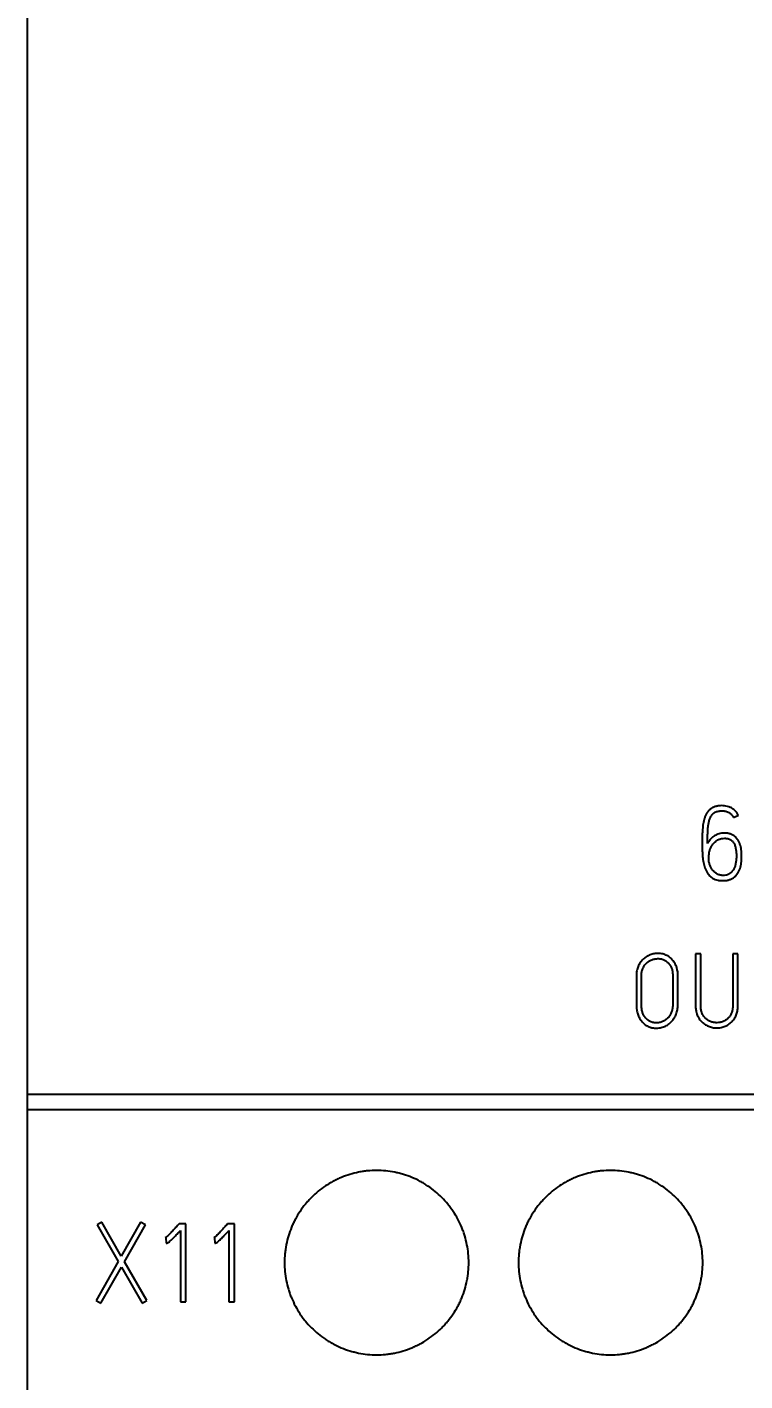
# Model space of a CAD drawing. Extents: x 0 to 420, y 0 to 297.
# Drawn here: x 109.27 to 124.86, y 158.27 to 187.65 of the extents above; entities that cross this region are included whole.
import ezdxf

# ---------------------------------------------------------------- set-up
doc = ezdxf.new("R2010")
doc.units = 0
doc.header["$LTSCALE"] = 23.1
for name, color, linetype in [('10000_FRONT', 7, 'CONTINUOUS'), ('10100_DIM_FRONT', 7, 'CONTINUOUS'), ('10500_FRONT_LABELING', 7, 'CONTINUOUS')]:
    doc.layers.add(name, color=color, linetype=linetype)
doc.styles.get("Standard").update_dxf_attribs({"font": 'txt', "width": 0.8})
doc.dimstyles.new('DIMSTYLE_1', dxfattribs={"dimtxt": 3.5, "dimasz": 3.5, "dimexe": 0.18, "dimexo": 0.0625, "dimgap": 0.09, "dimtad": 1, "dimtxsty": 'STANDARD', "dimcen": 0.09, "dimazin": 3, "dimtp": 0.05, "dimtm": 0.05, "dimtfac": 1, "dimtofl": 0, "dimtmove": 0, "dimatfit": 3, "dimtolj": 1})

# ---------------------------------------------------------------- blocks, each defined once
blk = doc.blocks.new('*D0')
at = {"layer": '10100_DIM_FRONT', "linetype": 'CONTINUOUS'}
for p, q in [((109.270844, 186.639203), (109.270844, 130.967761)), ((144.770844, 186.639203), (144.770844, 130.967761)), ((109.270844, 132.967761), (127.020844, 132.967761)), ((144.770844, 132.967761), (127.020844, 132.967761))]:
    blk.add_line(p, q, dxfattribs=at)
for points in [[(112.770844, 133.467761), (109.270844, 132.967761), (112.770844, 132.467761)], [(141.270844, 132.467761), (144.770844, 132.967761), (141.270844, 133.467761)]]:
    blk.add_solid(points, dxfattribs=at)
at = {"layer": '10100_DIM_FRONT', "linetype": 'CONTINUOUS', "width": 0.678571}
blk.add_text('35,5', height=3.5, dxfattribs=at).set_placement((123.190186, 133.842761))

msp = doc.modelspace()

# ---------------------------------------------------------------- linework, layer by layer
at = {"layer": '10000_FRONT', "color": 7, "linetype": 'CONTINUOUS'}
for p, q in [((109.271, 231.64), (109.271, 141.64)), ((109.271, 164.493), (144.771, 164.493)), ((109.271, 164.16), (144.771, 164.16))]:
    msp.add_line(p, q, dxfattribs=at)
for points, knots in [([(118.861, 160.84), (118.861, 160.906), (118.858, 160.972), (118.845, 161.101), (118.835, 161.166), (118.81, 161.293), (118.794, 161.356), (118.766, 161.451), (118.755, 161.482), (118.733, 161.544), (118.721, 161.575), (118.684, 161.665), (118.628, 161.783), (118.561, 161.895), (118.507, 161.976), (118.488, 162.003), (118.449, 162.056), (118.429, 162.082), (118.366, 162.159), (118.322, 162.207), (118.184, 162.346), (118.083, 162.428), (117.947, 162.52), (117.919, 162.538), (117.862, 162.572), (117.834, 162.588), (117.747, 162.634), (117.688, 162.662), (117.568, 162.712), (117.506, 162.734), (117.413, 162.763), (117.381, 162.772), (117.317, 162.788), (117.285, 162.795), (117.188, 162.814), (117.058, 162.834), (116.928, 162.84), (116.797, 162.84), (116.732, 162.837), (116.633, 162.828), (116.601, 162.823), (116.535, 162.814), (116.503, 162.808), (116.407, 162.789), (116.343, 162.773), (116.219, 162.735), (116.157, 162.713), (116.066, 162.676), (116.036, 162.663), (115.991, 162.641), (115.977, 162.634), (115.947, 162.619), (115.874, 162.581), (115.804, 162.539), (115.641, 162.431), (115.54, 162.348), (115.424, 162.231), (115.401, 162.207), (115.357, 162.159), (115.335, 162.134), (115.273, 162.058), (115.234, 162.006), (115.162, 161.898), (115.128, 161.842), (115.082, 161.755), (115.067, 161.726), (115.039, 161.666), (115.026, 161.636), (114.988, 161.545), (114.944, 161.422), (114.912, 161.296), (114.893, 161.2), (114.888, 161.168), (114.878, 161.103), (114.874, 161.07), (114.864, 160.972), (114.861, 160.906), (114.861, 160.84)], [0, 0, 0, 0, 0.03125, 0.03125, 0.0625, 0.0625, 0.09375, 0.09375, 0.109375, 0.109375, 0.125, 0.125, 0.15625, 0.1875, 0.1875, 0.203125, 0.203125, 0.21875, 0.21875, 0.25, 0.25, 0.3125, 0.3125, 0.328125, 0.328125, 0.34375, 0.34375, 0.375, 0.375, 0.40625, 0.40625, 0.421875, 0.421875, 0.4375, 0.4375, 0.46875, 0.5, 0.5, 0.53125, 0.53125, 0.546875, 0.546875, 0.5625, 0.5625, 0.59375, 0.59375, 0.625, 0.625, 0.640625, 0.640625, 0.648438, 0.648438, 0.65625, 0.6875, 0.6875, 0.75, 0.75, 0.765625, 0.765625, 0.78125, 0.78125, 0.8125, 0.8125, 0.84375, 0.84375, 0.859375, 0.859375, 0.875, 0.875, 0.90625, 0.9375, 0.9375, 0.953125, 0.953125, 0.96875, 0.96875, 1, 1, 1, 1]), ([(123.941, 160.84), (123.941, 160.906), (123.938, 160.972), (123.925, 161.101), (123.915, 161.166), (123.89, 161.293), (123.874, 161.356), (123.846, 161.451), (123.835, 161.482), (123.813, 161.544), (123.801, 161.575), (123.764, 161.665), (123.708, 161.783), (123.641, 161.895), (123.587, 161.976), (123.568, 162.003), (123.529, 162.056), (123.509, 162.082), (123.446, 162.159), (123.402, 162.207), (123.264, 162.346), (123.163, 162.428), (123.027, 162.52), (122.999, 162.538), (122.942, 162.572), (122.914, 162.588), (122.827, 162.634), (122.768, 162.662), (122.648, 162.712), (122.586, 162.734), (122.493, 162.763), (122.461, 162.772), (122.397, 162.788), (122.365, 162.795), (122.268, 162.814), (122.138, 162.834), (122.008, 162.84), (121.877, 162.84), (121.812, 162.837), (121.713, 162.828), (121.681, 162.823), (121.615, 162.814), (121.583, 162.808), (121.487, 162.789), (121.423, 162.773), (121.299, 162.735), (121.237, 162.713), (121.146, 162.676), (121.116, 162.663), (121.071, 162.641), (121.057, 162.634), (121.027, 162.619), (120.954, 162.581), (120.884, 162.539), (120.721, 162.431), (120.62, 162.348), (120.504, 162.231), (120.481, 162.207), (120.437, 162.159), (120.415, 162.134), (120.353, 162.058), (120.314, 162.006), (120.242, 161.898), (120.208, 161.842), (120.162, 161.755), (120.147, 161.726), (120.119, 161.666), (120.106, 161.636), (120.068, 161.545), (120.024, 161.422), (119.992, 161.296), (119.973, 161.2), (119.968, 161.168), (119.958, 161.103), (119.954, 161.07), (119.944, 160.972), (119.941, 160.906), (119.941, 160.84)], [0, 0, 0, 0, 0.03125, 0.03125, 0.0625, 0.0625, 0.09375, 0.09375, 0.109375, 0.109375, 0.125, 0.125, 0.15625, 0.1875, 0.1875, 0.203125, 0.203125, 0.21875, 0.21875, 0.25, 0.25, 0.3125, 0.3125, 0.328125, 0.328125, 0.34375, 0.34375, 0.375, 0.375, 0.40625, 0.40625, 0.421875, 0.421875, 0.4375, 0.4375, 0.46875, 0.5, 0.5, 0.53125, 0.53125, 0.546875, 0.546875, 0.5625, 0.5625, 0.59375, 0.59375, 0.625, 0.625, 0.640625, 0.640625, 0.648438, 0.648438, 0.65625, 0.6875, 0.6875, 0.75, 0.75, 0.765625, 0.765625, 0.78125, 0.78125, 0.8125, 0.8125, 0.84375, 0.84375, 0.859375, 0.859375, 0.875, 0.875, 0.90625, 0.9375, 0.9375, 0.953125, 0.953125, 0.96875, 0.96875, 1, 1, 1, 1]), ([(114.861, 160.84), (114.861, 160.774), (114.864, 160.709), (114.877, 160.579), (114.886, 160.515), (114.912, 160.387), (114.928, 160.324), (114.956, 160.23), (114.966, 160.199), (114.988, 160.136), (115, 160.106), (115.038, 160.015), (115.094, 159.897), (115.16, 159.785), (115.215, 159.704), (115.233, 159.677), (115.272, 159.624), (115.293, 159.598), (115.355, 159.522), (115.399, 159.473), (115.538, 159.335), (115.638, 159.252), (115.761, 159.17), (115.775, 159.161), (115.803, 159.143), (115.817, 159.134), (115.859, 159.109), (115.888, 159.093), (115.974, 159.046), (116.033, 159.018), (116.154, 158.968), (116.215, 158.946), (116.309, 158.918), (116.341, 158.909), (116.405, 158.893), (116.437, 158.885), (116.534, 158.866), (116.663, 158.847), (116.794, 158.84), (116.924, 158.84), (116.99, 158.843), (117.088, 158.853), (117.121, 158.857), (117.186, 158.867), (117.219, 158.872), (117.315, 158.891), (117.378, 158.907), (117.503, 158.945), (117.565, 158.967), (117.656, 159.005), (117.686, 159.018), (117.73, 159.039), (117.745, 159.046), (117.775, 159.061), (117.848, 159.099), (117.918, 159.141), (118.08, 159.25), (118.182, 159.332), (118.298, 159.449), (118.321, 159.473), (118.365, 159.522), (118.386, 159.546), (118.448, 159.622), (118.487, 159.674), (118.56, 159.783), (118.593, 159.839), (118.64, 159.925), (118.654, 159.955), (118.683, 160.014), (118.696, 160.044), (118.734, 160.135), (118.777, 160.258), (118.809, 160.384), (118.828, 160.48), (118.834, 160.512), (118.844, 160.577), (118.848, 160.61), (118.858, 160.708), (118.861, 160.774), (118.861, 160.84)], [0, 0, 0, 0, 0.03125, 0.03125, 0.0625, 0.0625, 0.09375, 0.09375, 0.109375, 0.109375, 0.125, 0.125, 0.15625, 0.1875, 0.1875, 0.203125, 0.203125, 0.21875, 0.21875, 0.25, 0.25, 0.3125, 0.3125, 0.320312, 0.320312, 0.328125, 0.328125, 0.34375, 0.34375, 0.375, 0.375, 0.40625, 0.40625, 0.421875, 0.421875, 0.4375, 0.4375, 0.46875, 0.5, 0.5, 0.53125, 0.53125, 0.546875, 0.546875, 0.5625, 0.5625, 0.59375, 0.59375, 0.625, 0.625, 0.640625, 0.640625, 0.648438, 0.648438, 0.65625, 0.6875, 0.6875, 0.75, 0.75, 0.765625, 0.765625, 0.78125, 0.78125, 0.8125, 0.8125, 0.84375, 0.84375, 0.859375, 0.859375, 0.875, 0.875, 0.90625, 0.9375, 0.9375, 0.953125, 0.953125, 0.96875, 0.96875, 1, 1, 1, 1]), ([(119.941, 160.84), (119.941, 160.774), (119.944, 160.709), (119.957, 160.579), (119.966, 160.515), (119.992, 160.387), (120.008, 160.324), (120.036, 160.23), (120.046, 160.199), (120.068, 160.136), (120.08, 160.106), (120.118, 160.015), (120.174, 159.897), (120.24, 159.785), (120.295, 159.704), (120.313, 159.677), (120.352, 159.624), (120.373, 159.598), (120.435, 159.522), (120.479, 159.473), (120.618, 159.335), (120.718, 159.252), (120.841, 159.17), (120.855, 159.161), (120.883, 159.143), (120.897, 159.134), (120.939, 159.109), (120.968, 159.093), (121.054, 159.046), (121.113, 159.018), (121.234, 158.968), (121.295, 158.946), (121.389, 158.918), (121.421, 158.909), (121.485, 158.893), (121.517, 158.885), (121.614, 158.866), (121.743, 158.847), (121.874, 158.84), (122.004, 158.84), (122.07, 158.843), (122.168, 158.853), (122.201, 158.857), (122.266, 158.867), (122.299, 158.872), (122.395, 158.891), (122.458, 158.907), (122.583, 158.945), (122.645, 158.967), (122.736, 159.005), (122.766, 159.018), (122.81, 159.039), (122.825, 159.046), (122.855, 159.061), (122.928, 159.099), (122.998, 159.141), (123.16, 159.25), (123.262, 159.332), (123.378, 159.449), (123.401, 159.473), (123.445, 159.522), (123.466, 159.546), (123.528, 159.622), (123.567, 159.674), (123.64, 159.783), (123.673, 159.839), (123.72, 159.925), (123.734, 159.955), (123.763, 160.014), (123.776, 160.044), (123.814, 160.135), (123.857, 160.258), (123.889, 160.384), (123.908, 160.48), (123.914, 160.512), (123.924, 160.577), (123.928, 160.61), (123.938, 160.708), (123.941, 160.774), (123.941, 160.84)], [0, 0, 0, 0, 0.03125, 0.03125, 0.0625, 0.0625, 0.09375, 0.09375, 0.109375, 0.109375, 0.125, 0.125, 0.15625, 0.1875, 0.1875, 0.203125, 0.203125, 0.21875, 0.21875, 0.25, 0.25, 0.3125, 0.3125, 0.320312, 0.320312, 0.328125, 0.328125, 0.34375, 0.34375, 0.375, 0.375, 0.40625, 0.40625, 0.421875, 0.421875, 0.4375, 0.4375, 0.46875, 0.5, 0.5, 0.53125, 0.53125, 0.546875, 0.546875, 0.5625, 0.5625, 0.59375, 0.59375, 0.625, 0.625, 0.640625, 0.640625, 0.648438, 0.648438, 0.65625, 0.6875, 0.6875, 0.75, 0.75, 0.765625, 0.765625, 0.78125, 0.78125, 0.8125, 0.8125, 0.84375, 0.84375, 0.859375, 0.859375, 0.875, 0.875, 0.90625, 0.9375, 0.9375, 0.953125, 0.953125, 0.96875, 0.96875, 1, 1, 1, 1])]:
    msp.add_open_spline(points, degree=3, knots=knots, dxfattribs=at)
at = {"layer": '10500_FRONT_LABELING', "color": 7, "linetype": 'CONTINUOUS'}
for p, q in [((124.612, 170.496), (124.715, 170.549)), ((124.415, 170.159), (124.374, 170.157)), ((124.383, 170.043), (124.419, 170.046)), ((123.786, 167.542), (123.786, 166.415)), ((123.898, 167.542), (123.786, 167.542)), ((123.898, 166.415), (123.898, 167.542)), ((124.594, 167.542), (124.594, 166.415)), ((124.706, 167.542), (124.594, 167.542)), ((124.706, 166.415), (124.706, 167.542)), ((122.5, 167.056), (122.5, 166.446)), ((122.61, 166.446), (122.61, 167.056)), ((123.292, 167.056), (123.292, 166.446)), ((123.404, 166.446), (123.404, 167.056)), ((110.891, 161.716), (110.79, 161.657)), ((110.79, 161.657), (111.249, 160.863)), ((111.316, 160.98), (110.891, 161.716)), ((111.733, 161.716), (111.316, 160.98)), ((111.386, 160.86), (111.839, 161.657)), ((111.839, 161.657), (111.733, 161.716)), ((112.57, 161.681), (112.553, 161.662)), ((112.718, 161.681), (112.57, 161.681)), ((112.718, 159.988), (112.718, 161.681)), ((113.624, 161.681), (113.607, 161.662)), ((113.772, 161.681), (113.624, 161.681)), ((113.772, 159.988), (113.772, 161.681)), ((112.27, 161.377), (112.285, 161.381)), ((112.285, 161.381), (112.292, 161.261)), ((112.601, 161.535), (112.601, 159.988)), ((113.324, 161.377), (113.339, 161.381)), ((113.339, 161.381), (113.346, 161.261)), ((113.654, 161.535), (113.654, 159.988)), ((111.249, 160.863), (110.771, 160.021)), ((110.875, 159.962), (111.318, 160.742)), ((111.318, 160.742), (111.771, 159.962)), ((111.874, 160.021), (111.386, 160.86)), ((110.771, 160.021), (110.875, 159.962)), ((111.771, 159.962), (111.874, 160.021)), ((112.601, 159.988), (112.718, 159.988)), ((113.654, 159.988), (113.772, 159.988))]:
    msp.add_line(p, q, dxfattribs=at)
for points, knots in [([(124.715, 170.549), (124.705, 170.568), (124.694, 170.586), (124.669, 170.619), (124.655, 170.634), (124.624, 170.663), (124.608, 170.676), (124.573, 170.699), (124.555, 170.709), (124.497, 170.734), (124.457, 170.745), (124.395, 170.752), (124.374, 170.754), (124.332, 170.754), (124.312, 170.752), (124.281, 170.749), (124.27, 170.748), (124.25, 170.744), (124.24, 170.742), (124.209, 170.734), (124.189, 170.727), (124.161, 170.713), (124.152, 170.709), (124.134, 170.698), (124.125, 170.692), (124.1, 170.674), (124.084, 170.66), (124.055, 170.63), (124.043, 170.613), (124.02, 170.578), (124.01, 170.56), (123.997, 170.531), (123.993, 170.522), (123.986, 170.502), (123.982, 170.492), (123.973, 170.462), (123.968, 170.442), (123.958, 170.402), (123.954, 170.382), (123.948, 170.341), (123.945, 170.32), (123.939, 170.259), (123.936, 170.218), (123.932, 170.135), (123.932, 170.093), (123.931, 170.01), (123.93, 169.969), (123.93, 169.886), (123.931, 169.844), (123.932, 169.782), (123.933, 169.761), (123.934, 169.72), (123.935, 169.699), (123.939, 169.658), (123.941, 169.637), (123.945, 169.596), (123.948, 169.576), (123.955, 169.534), (123.959, 169.514), (123.968, 169.473), (123.974, 169.453), (123.986, 169.412), (123.992, 169.393), (124.008, 169.354), (124.018, 169.335), (124.039, 169.299), (124.05, 169.281), (124.07, 169.257), (124.077, 169.249), (124.091, 169.233), (124.099, 169.226), (124.122, 169.205), (124.139, 169.193), (124.166, 169.176), (124.175, 169.171), (124.194, 169.162), (124.204, 169.157), (124.233, 169.146), (124.253, 169.14), (124.284, 169.134), (124.294, 169.133), (124.315, 169.13), (124.326, 169.129), (124.357, 169.127), (124.378, 169.127), (124.42, 169.128), (124.441, 169.13), (124.472, 169.135), (124.482, 169.138), (124.502, 169.143), (124.513, 169.146), (124.543, 169.156), (124.562, 169.164), (124.599, 169.184), (124.617, 169.196), (124.649, 169.223), (124.664, 169.238), (124.684, 169.262), (124.691, 169.27), (124.703, 169.288), (124.708, 169.297), (124.724, 169.324), (124.733, 169.343), (124.748, 169.382), (124.755, 169.402), (124.766, 169.443), (124.77, 169.463), (124.78, 169.525), (124.784, 169.567), (124.787, 169.63), (124.787, 169.651), (124.786, 169.693), (124.785, 169.714), (124.781, 169.776), (124.776, 169.817), (124.762, 169.878), (124.756, 169.899), (124.743, 169.939), (124.734, 169.958), (124.72, 169.987), (124.715, 169.996), (124.703, 170.014), (124.697, 170.022), (124.678, 170.048), (124.664, 170.064), (124.641, 170.085), (124.633, 170.091), (124.616, 170.104), (124.607, 170.11), (124.579, 170.126), (124.56, 170.134), (124.53, 170.144), (124.519, 170.146), (124.499, 170.151), (124.488, 170.153), (124.457, 170.158), (124.436, 170.16), (124.415, 170.159)], [0, 0, 0, 0, 0.015625, 0.015625, 0.03125, 0.03125, 0.046875, 0.046875, 0.0625, 0.0625, 0.09375, 0.09375, 0.109375, 0.109375, 0.125, 0.125, 0.132812, 0.132812, 0.140625, 0.140625, 0.15625, 0.15625, 0.164062, 0.164062, 0.171875, 0.171875, 0.1875, 0.1875, 0.203125, 0.203125, 0.21875, 0.21875, 0.226562, 0.226562, 0.234375, 0.234375, 0.25, 0.25, 0.265625, 0.265625, 0.28125, 0.28125, 0.3125, 0.3125, 0.34375, 0.34375, 0.375, 0.375, 0.40625, 0.40625, 0.421875, 0.421875, 0.4375, 0.4375, 0.453125, 0.453125, 0.46875, 0.46875, 0.484375, 0.484375, 0.5, 0.5, 0.515625, 0.515625, 0.53125, 0.53125, 0.546875, 0.546875, 0.554688, 0.554688, 0.5625, 0.5625, 0.578125, 0.578125, 0.585938, 0.585938, 0.59375, 0.59375, 0.609375, 0.609375, 0.617188, 0.617188, 0.625, 0.625, 0.640625, 0.640625, 0.65625, 0.65625, 0.664062, 0.664062, 0.671875, 0.671875, 0.6875, 0.6875, 0.703125, 0.703125, 0.71875, 0.71875, 0.726562, 0.726562, 0.734375, 0.734375, 0.75, 0.75, 0.765625, 0.765625, 0.78125, 0.78125, 0.8125, 0.8125, 0.828125, 0.828125, 0.84375, 0.84375, 0.875, 0.875, 0.890625, 0.890625, 0.90625, 0.90625, 0.914062, 0.914062, 0.921875, 0.921875, 0.9375, 0.9375, 0.945312, 0.945312, 0.953125, 0.953125, 0.96875, 0.96875, 0.976562, 0.976562, 0.984375, 0.984375, 1, 1, 1, 1]), ([(124.045, 169.935), (124.045, 169.984), (124.045, 170.033), (124.047, 170.107), (124.048, 170.132), (124.05, 170.181), (124.051, 170.206), (124.054, 170.255), (124.056, 170.279), (124.062, 170.329), (124.066, 170.353), (124.075, 170.401), (124.081, 170.425), (124.093, 170.46), (124.097, 170.471), (124.107, 170.494), (124.112, 170.505), (124.125, 170.527), (124.135, 170.543), (124.146, 170.557), (124.154, 170.567), (124.159, 170.571), (124.172, 170.585), (124.181, 170.593), (124.201, 170.607), (124.212, 170.613), (124.235, 170.623), (124.247, 170.627), (124.27, 170.634), (124.283, 170.636), (124.307, 170.64), (124.32, 170.641), (124.344, 170.643), (124.357, 170.643), (124.394, 170.641), (124.418, 170.638), (124.467, 170.625), (124.49, 170.616), (124.522, 170.597), (124.532, 170.59), (124.552, 170.575), (124.561, 170.566), (124.578, 170.548), (124.586, 170.539), (124.6, 170.518), (124.606, 170.507), (124.612, 170.496)], [0, 0, 0, 0, 0.125, 0.125, 0.1875, 0.1875, 0.25, 0.25, 0.3125, 0.3125, 0.375, 0.375, 0.4375, 0.4375, 0.46875, 0.46875, 0.5, 0.5, 0.53125, 0.546875, 0.546875, 0.5625, 0.5625, 0.59375, 0.59375, 0.625, 0.625, 0.65625, 0.65625, 0.6875, 0.6875, 0.71875, 0.71875, 0.75, 0.75, 0.8125, 0.8125, 0.875, 0.875, 0.90625, 0.90625, 0.9375, 0.9375, 0.96875, 0.96875, 1, 1, 1, 1]), ([(124.374, 170.157), (124.339, 170.155), (124.305, 170.148), (124.256, 170.131), (124.24, 170.124), (124.209, 170.109), (124.194, 170.1), (124.166, 170.08), (124.153, 170.069), (124.127, 170.045), (124.115, 170.033), (124.098, 170.013), (124.092, 170.007), (124.081, 169.994), (124.076, 169.987), (124.061, 169.966), (124.052, 169.951), (124.045, 169.935)], [0, 0, 0, 0, 0.25, 0.25, 0.375, 0.375, 0.5, 0.5, 0.625, 0.625, 0.75, 0.75, 0.8125, 0.8125, 0.875, 0.875, 1, 1, 1, 1]), ([(124.419, 170.046), (124.431, 170.046), (124.442, 170.046), (124.465, 170.043), (124.477, 170.041), (124.499, 170.035), (124.51, 170.032), (124.532, 170.023), (124.542, 170.018), (124.561, 170.005), (124.57, 169.998), (124.587, 169.982), (124.595, 169.973), (124.608, 169.954), (124.615, 169.944), (124.626, 169.924), (124.631, 169.914), (124.639, 169.892), (124.643, 169.881), (124.65, 169.859), (124.653, 169.848), (124.66, 169.814), (124.664, 169.792), (124.669, 169.746), (124.671, 169.723), (124.672, 169.689), (124.672, 169.677), (124.672, 169.654), (124.672, 169.643), (124.671, 169.608), (124.669, 169.585), (124.664, 169.539), (124.661, 169.517), (124.654, 169.483), (124.652, 169.472), (124.645, 169.45), (124.641, 169.438), (124.629, 169.406), (124.619, 169.385), (124.601, 169.355), (124.594, 169.346), (124.58, 169.327), (124.572, 169.319), (124.556, 169.302), (124.547, 169.295), (124.534, 169.284), (124.529, 169.281), (124.519, 169.274), (124.514, 169.271), (124.499, 169.263), (124.488, 169.258), (124.466, 169.251), (124.455, 169.248), (124.42, 169.242), (124.397, 169.24), (124.362, 169.24), (124.351, 169.241), (124.328, 169.244), (124.316, 169.247), (124.294, 169.254), (124.283, 169.258), (124.262, 169.268), (124.252, 169.274), (124.232, 169.286), (124.223, 169.293), (124.205, 169.308), (124.196, 169.315), (124.18, 169.332), (124.172, 169.34), (124.157, 169.358), (124.149, 169.367), (124.13, 169.396), (124.118, 169.416), (124.099, 169.459), (124.091, 169.481), (124.082, 169.514), (124.08, 169.526), (124.075, 169.549), (124.074, 169.56), (124.071, 169.595), (124.071, 169.618), (124.073, 169.664), (124.075, 169.687), (124.08, 169.721), (124.082, 169.733), (124.086, 169.756), (124.089, 169.767), (124.099, 169.801), (124.107, 169.822), (124.122, 169.853), (124.128, 169.863), (124.14, 169.883), (124.147, 169.892), (124.16, 169.911), (124.167, 169.921), (124.182, 169.939), (124.189, 169.947), (124.205, 169.964), (124.214, 169.972), (124.227, 169.984), (124.231, 169.987), (124.241, 169.994), (124.246, 169.998), (124.27, 170.014), (124.291, 170.024), (124.325, 170.034), (124.336, 170.037), (124.36, 170.041), (124.371, 170.043), (124.383, 170.043)], [0, 0, 0, 0, 0.015625, 0.015625, 0.03125, 0.03125, 0.046875, 0.046875, 0.0625, 0.0625, 0.078125, 0.078125, 0.09375, 0.09375, 0.109375, 0.109375, 0.125, 0.125, 0.140625, 0.140625, 0.15625, 0.15625, 0.1875, 0.1875, 0.21875, 0.21875, 0.234375, 0.234375, 0.25, 0.25, 0.28125, 0.28125, 0.3125, 0.3125, 0.328125, 0.328125, 0.34375, 0.34375, 0.375, 0.375, 0.390625, 0.390625, 0.40625, 0.40625, 0.421875, 0.421875, 0.429688, 0.429688, 0.4375, 0.4375, 0.453125, 0.453125, 0.46875, 0.46875, 0.5, 0.5, 0.515625, 0.515625, 0.53125, 0.53125, 0.546875, 0.546875, 0.5625, 0.5625, 0.578125, 0.578125, 0.59375, 0.59375, 0.609375, 0.609375, 0.625, 0.625, 0.65625, 0.65625, 0.6875, 0.6875, 0.703125, 0.703125, 0.71875, 0.71875, 0.75, 0.75, 0.78125, 0.78125, 0.796875, 0.796875, 0.8125, 0.8125, 0.84375, 0.84375, 0.859375, 0.859375, 0.875, 0.875, 0.890625, 0.890625, 0.90625, 0.90625, 0.921875, 0.921875, 0.929688, 0.929688, 0.9375, 0.9375, 0.96875, 0.96875, 0.984375, 0.984375, 1, 1, 1, 1]), ([(123.404, 167.056), (123.404, 167.119), (123.396, 167.18), (123.373, 167.255), (123.367, 167.269), (123.355, 167.298), (123.342, 167.326), (123.326, 167.352), (123.308, 167.378), (123.299, 167.391), (123.278, 167.414), (123.268, 167.426), (123.245, 167.447), (123.234, 167.457), (123.215, 167.471), (123.209, 167.476), (123.196, 167.485), (123.189, 167.489), (123.169, 167.501), (123.155, 167.508), (123.126, 167.52), (123.112, 167.525), (123.082, 167.535), (123.067, 167.538), (123.02, 167.547), (122.989, 167.55), (122.942, 167.549), (122.927, 167.548), (122.895, 167.544), (122.88, 167.541), (122.834, 167.53), (122.805, 167.52), (122.762, 167.501), (122.748, 167.494), (122.721, 167.479), (122.695, 167.462), (122.67, 167.442), (122.647, 167.422), (122.636, 167.411), (122.604, 167.376), (122.585, 167.351), (122.562, 167.311), (122.554, 167.298), (122.541, 167.269), (122.535, 167.255), (122.524, 167.226), (122.52, 167.211), (122.512, 167.181), (122.509, 167.166), (122.504, 167.135), (122.503, 167.119), (122.5, 167.088), (122.5, 167.072), (122.5, 167.056)], [0, 0, 0, 0, 0.125, 0.125, 0.15625, 0.15625, 0.1875, 0.21875, 0.21875, 0.25, 0.25, 0.28125, 0.28125, 0.3125, 0.3125, 0.328125, 0.328125, 0.34375, 0.34375, 0.375, 0.375, 0.40625, 0.40625, 0.4375, 0.4375, 0.5, 0.5, 0.53125, 0.53125, 0.5625, 0.5625, 0.625, 0.625, 0.65625, 0.65625, 0.6875, 0.71875, 0.71875, 0.75, 0.75, 0.8125, 0.8125, 0.84375, 0.84375, 0.875, 0.875, 0.90625, 0.90625, 0.9375, 0.9375, 0.96875, 0.96875, 1, 1, 1, 1]), ([(122.61, 167.056), (122.61, 167.08), (122.611, 167.104), (122.618, 167.151), (122.623, 167.174), (122.635, 167.208), (122.64, 167.219), (122.649, 167.241), (122.655, 167.251), (122.667, 167.272), (122.673, 167.282), (122.687, 167.301), (122.695, 167.311), (122.719, 167.338), (122.736, 167.353), (122.765, 167.375), (122.775, 167.381), (122.796, 167.393), (122.806, 167.399), (122.839, 167.413), (122.862, 167.421), (122.897, 167.429), (122.909, 167.431), (122.932, 167.434), (122.944, 167.435), (122.968, 167.436), (122.98, 167.436), (123.003, 167.434), (123.015, 167.433), (123.051, 167.427), (123.074, 167.42), (123.106, 167.405), (123.117, 167.4), (123.138, 167.388), (123.157, 167.374), (123.175, 167.358), (123.192, 167.342), (123.201, 167.333), (123.224, 167.306), (123.237, 167.286), (123.259, 167.243), (123.268, 167.221), (123.281, 167.175), (123.285, 167.152), (123.291, 167.104), (123.292, 167.08), (123.292, 167.056)], [0, 0, 0, 0, 0.0625, 0.0625, 0.125, 0.125, 0.15625, 0.15625, 0.1875, 0.1875, 0.21875, 0.21875, 0.25, 0.25, 0.3125, 0.3125, 0.34375, 0.34375, 0.375, 0.375, 0.4375, 0.4375, 0.46875, 0.46875, 0.5, 0.5, 0.53125, 0.53125, 0.5625, 0.5625, 0.625, 0.625, 0.65625, 0.65625, 0.6875, 0.71875, 0.71875, 0.75, 0.75, 0.8125, 0.8125, 0.875, 0.875, 0.9375, 0.9375, 1, 1, 1, 1]), ([(122.5, 166.446), (122.5, 166.414), (122.502, 166.382), (122.509, 166.319), (122.515, 166.287), (122.528, 166.24), (122.533, 166.225), (122.545, 166.195), (122.557, 166.166), (122.573, 166.138), (122.59, 166.11), (122.599, 166.097), (122.629, 166.059), (122.651, 166.036), (122.682, 166.011), (122.688, 166.006), (122.702, 165.997), (122.708, 165.992), (122.729, 165.979), (122.757, 165.964), (122.787, 165.952), (122.809, 165.945), (122.817, 165.942), (122.833, 165.938), (122.841, 165.936), (122.88, 165.929), (122.912, 165.926), (122.961, 165.927), (122.977, 165.929), (123.009, 165.933), (123.025, 165.936), (123.056, 165.943), (123.071, 165.948), (123.102, 165.959), (123.117, 165.965), (123.16, 165.985), (123.187, 166.002), (123.225, 166.032), (123.237, 166.043), (123.26, 166.065), (123.271, 166.077), (123.302, 166.114), (123.32, 166.141), (123.352, 166.197), (123.365, 166.226), (123.38, 166.271), (123.385, 166.287), (123.392, 166.318), (123.395, 166.334), (123.402, 166.382), (123.404, 166.414), (123.404, 166.446)], [0, 0, 0, 0, 0.0625, 0.0625, 0.125, 0.125, 0.15625, 0.15625, 0.1875, 0.21875, 0.21875, 0.25, 0.25, 0.3125, 0.3125, 0.328125, 0.328125, 0.34375, 0.34375, 0.375, 0.40625, 0.40625, 0.421875, 0.421875, 0.4375, 0.4375, 0.5, 0.5, 0.53125, 0.53125, 0.5625, 0.5625, 0.59375, 0.59375, 0.625, 0.625, 0.6875, 0.6875, 0.71875, 0.71875, 0.75, 0.75, 0.8125, 0.8125, 0.875, 0.875, 0.90625, 0.90625, 0.9375, 0.9375, 1, 1, 1, 1]), ([(123.292, 166.446), (123.292, 166.421), (123.291, 166.397), (123.286, 166.36), (123.284, 166.348), (123.279, 166.323), (123.275, 166.311), (123.264, 166.276), (123.255, 166.253), (123.237, 166.22), (123.231, 166.21), (123.218, 166.189), (123.21, 166.178), (123.187, 166.149), (123.17, 166.132), (123.141, 166.108), (123.131, 166.101), (123.11, 166.087), (123.1, 166.081), (123.066, 166.065), (123.043, 166.057), (123.007, 166.048), (122.994, 166.045), (122.97, 166.042), (122.958, 166.041), (122.933, 166.04), (122.921, 166.04), (122.896, 166.042), (122.883, 166.044), (122.847, 166.051), (122.823, 166.058), (122.778, 166.08), (122.758, 166.094), (122.73, 166.118), (122.721, 166.127), (122.704, 166.145), (122.688, 166.164), (122.674, 166.185), (122.661, 166.206), (122.656, 166.218), (122.64, 166.251), (122.632, 166.275), (122.623, 166.311), (122.621, 166.323), (122.617, 166.347), (122.611, 166.384), (122.61, 166.421), (122.61, 166.446)], [0, 0, 0, 0, 0.0625, 0.0625, 0.09375, 0.09375, 0.125, 0.125, 0.1875, 0.1875, 0.21875, 0.21875, 0.25, 0.25, 0.3125, 0.3125, 0.34375, 0.34375, 0.375, 0.375, 0.4375, 0.4375, 0.46875, 0.46875, 0.5, 0.5, 0.53125, 0.53125, 0.5625, 0.5625, 0.625, 0.625, 0.6875, 0.6875, 0.71875, 0.71875, 0.75, 0.78125, 0.78125, 0.8125, 0.8125, 0.875, 0.875, 0.90625, 0.90625, 0.9375, 1, 1, 1, 1]), ([(123.786, 166.415), (123.786, 166.384), (123.788, 166.353), (123.795, 166.307), (123.798, 166.292), (123.803, 166.269), (123.805, 166.262), (123.81, 166.247), (123.812, 166.239), (123.826, 166.202), (123.839, 166.175), (123.863, 166.135), (123.872, 166.122), (123.886, 166.104), (123.891, 166.098), (123.901, 166.086), (123.906, 166.08), (123.933, 166.051), (123.956, 166.031), (123.995, 166.005), (124.008, 165.996), (124.035, 165.981), (124.049, 165.974), (124.092, 165.956), (124.122, 165.947), (124.168, 165.938), (124.184, 165.935), (124.215, 165.932), (124.246, 165.931), (124.277, 165.932), (124.308, 165.935), (124.323, 165.937), (124.369, 165.947), (124.399, 165.956), (124.442, 165.973), (124.456, 165.98), (124.484, 165.995), (124.497, 166.003), (124.535, 166.03), (124.559, 166.05), (124.585, 166.078), (124.591, 166.084), (124.601, 166.096), (124.606, 166.103), (124.62, 166.121), (124.628, 166.134), (124.644, 166.161), (124.652, 166.174), (124.665, 166.202), (124.671, 166.217), (124.682, 166.246), (124.686, 166.261), (124.694, 166.291), (124.697, 166.306), (124.701, 166.337), (124.703, 166.353), (124.705, 166.384), (124.706, 166.399), (124.706, 166.415)], [0, 0, 0, 0, 0.0625, 0.0625, 0.09375, 0.09375, 0.109375, 0.109375, 0.125, 0.125, 0.1875, 0.1875, 0.21875, 0.21875, 0.234375, 0.234375, 0.25, 0.25, 0.3125, 0.3125, 0.34375, 0.34375, 0.375, 0.375, 0.4375, 0.4375, 0.46875, 0.46875, 0.5, 0.53125, 0.53125, 0.5625, 0.5625, 0.625, 0.625, 0.65625, 0.65625, 0.6875, 0.6875, 0.75, 0.75, 0.765625, 0.765625, 0.78125, 0.78125, 0.8125, 0.8125, 0.84375, 0.84375, 0.875, 0.875, 0.90625, 0.90625, 0.9375, 0.9375, 0.96875, 0.96875, 1, 1, 1, 1]), ([(124.594, 166.415), (124.594, 166.391), (124.592, 166.368), (124.586, 166.321), (124.581, 166.298), (124.569, 166.264), (124.565, 166.253), (124.555, 166.232), (124.549, 166.221), (124.537, 166.201), (124.531, 166.191), (124.517, 166.171), (124.51, 166.162), (124.485, 166.135), (124.468, 166.12), (124.438, 166.1), (124.428, 166.093), (124.407, 166.082), (124.396, 166.077), (124.363, 166.063), (124.341, 166.056), (124.294, 166.047), (124.27, 166.044), (124.234, 166.045), (124.223, 166.045), (124.199, 166.047), (124.187, 166.049), (124.152, 166.056), (124.129, 166.063), (124.096, 166.076), (124.085, 166.081), (124.064, 166.093), (124.054, 166.099), (124.025, 166.119), (124.007, 166.135), (123.983, 166.161), (123.975, 166.17), (123.961, 166.19), (123.955, 166.2), (123.943, 166.22), (123.937, 166.231), (123.927, 166.252), (123.923, 166.263), (123.911, 166.297), (123.906, 166.32), (123.901, 166.355), (123.9, 166.367), (123.898, 166.391), (123.898, 166.403), (123.898, 166.415)], [0, 0, 0, 0, 0.0625, 0.0625, 0.125, 0.125, 0.15625, 0.15625, 0.1875, 0.1875, 0.21875, 0.21875, 0.25, 0.25, 0.3125, 0.3125, 0.34375, 0.34375, 0.375, 0.375, 0.4375, 0.4375, 0.5, 0.5, 0.53125, 0.53125, 0.5625, 0.5625, 0.625, 0.625, 0.65625, 0.65625, 0.6875, 0.6875, 0.75, 0.75, 0.78125, 0.78125, 0.8125, 0.8125, 0.84375, 0.84375, 0.875, 0.875, 0.9375, 0.9375, 0.96875, 0.96875, 1, 1, 1, 1]), ([(112.553, 161.662), (112.542, 161.649), (112.531, 161.637), (112.508, 161.612), (112.497, 161.6), (112.463, 161.563), (112.44, 161.538), (112.394, 161.49), (112.371, 161.465), (112.335, 161.43), (112.322, 161.419), (112.303, 161.402), (112.297, 161.397), (112.284, 161.386), (112.278, 161.381), (112.27, 161.377)], [0, 0, 0, 0, 0.125, 0.125, 0.25, 0.25, 0.5, 0.5, 0.75, 0.75, 0.875, 0.875, 0.9375, 0.9375, 1, 1, 1, 1]), ([(113.607, 161.662), (113.596, 161.649), (113.585, 161.637), (113.562, 161.612), (113.551, 161.6), (113.517, 161.563), (113.494, 161.538), (113.448, 161.49), (113.425, 161.465), (113.389, 161.43), (113.376, 161.419), (113.357, 161.402), (113.351, 161.397), (113.338, 161.386), (113.332, 161.381), (113.324, 161.377)], [0, 0, 0, 0, 0.125, 0.125, 0.25, 0.25, 0.5, 0.5, 0.75, 0.75, 0.875, 0.875, 0.9375, 0.9375, 1, 1, 1, 1]), ([(112.292, 161.261), (112.296, 161.261), (112.3, 161.262), (112.309, 161.264), (112.313, 161.265), (112.322, 161.268), (112.325, 161.27), (112.333, 161.274), (112.337, 161.276), (112.347, 161.284), (112.354, 161.289), (112.368, 161.3), (112.374, 161.306), (112.394, 161.323), (112.407, 161.335), (112.432, 161.359), (112.444, 161.371), (112.481, 161.408), (112.505, 161.433), (112.553, 161.484), (112.577, 161.509), (112.601, 161.535)], [0, 0, 0, 0, 0.03125, 0.03125, 0.0625, 0.0625, 0.09375, 0.09375, 0.125, 0.125, 0.1875, 0.1875, 0.25, 0.25, 0.375, 0.375, 0.5, 0.5, 0.75, 0.75, 1, 1, 1, 1]), ([(113.346, 161.261), (113.35, 161.261), (113.354, 161.262), (113.363, 161.264), (113.367, 161.265), (113.376, 161.268), (113.379, 161.27), (113.387, 161.274), (113.391, 161.276), (113.401, 161.284), (113.408, 161.289), (113.422, 161.3), (113.428, 161.306), (113.448, 161.323), (113.461, 161.335), (113.486, 161.359), (113.498, 161.371), (113.535, 161.408), (113.559, 161.433), (113.607, 161.484), (113.631, 161.509), (113.654, 161.535)], [0, 0, 0, 0, 0.03125, 0.03125, 0.0625, 0.0625, 0.09375, 0.09375, 0.125, 0.125, 0.1875, 0.1875, 0.25, 0.25, 0.375, 0.375, 0.5, 0.5, 0.75, 0.75, 1, 1, 1, 1])]:
    msp.add_open_spline(points, degree=3, knots=knots, dxfattribs=at)

# ---------------------------------------------------------------- dimensions: what is measured, and where the dimension line sits
at = {"layer": '10100_DIM_FRONT', "linetype": 'CONTINUOUS'}
dim = msp.add_linear_dim(base=(144.771, 132.968), p1=(109.271, 186.639), p2=(144.771, 186.639), text='35,5', dimstyle='DIMSTYLE_1', dxfattribs=at)
dim.commit()
dim.dimension.update_dxf_attribs({"geometry": '*D0', "text_midpoint": (127.94, 135.593), "dimtype": 160})

doc.saveas('drawing.dxf')
